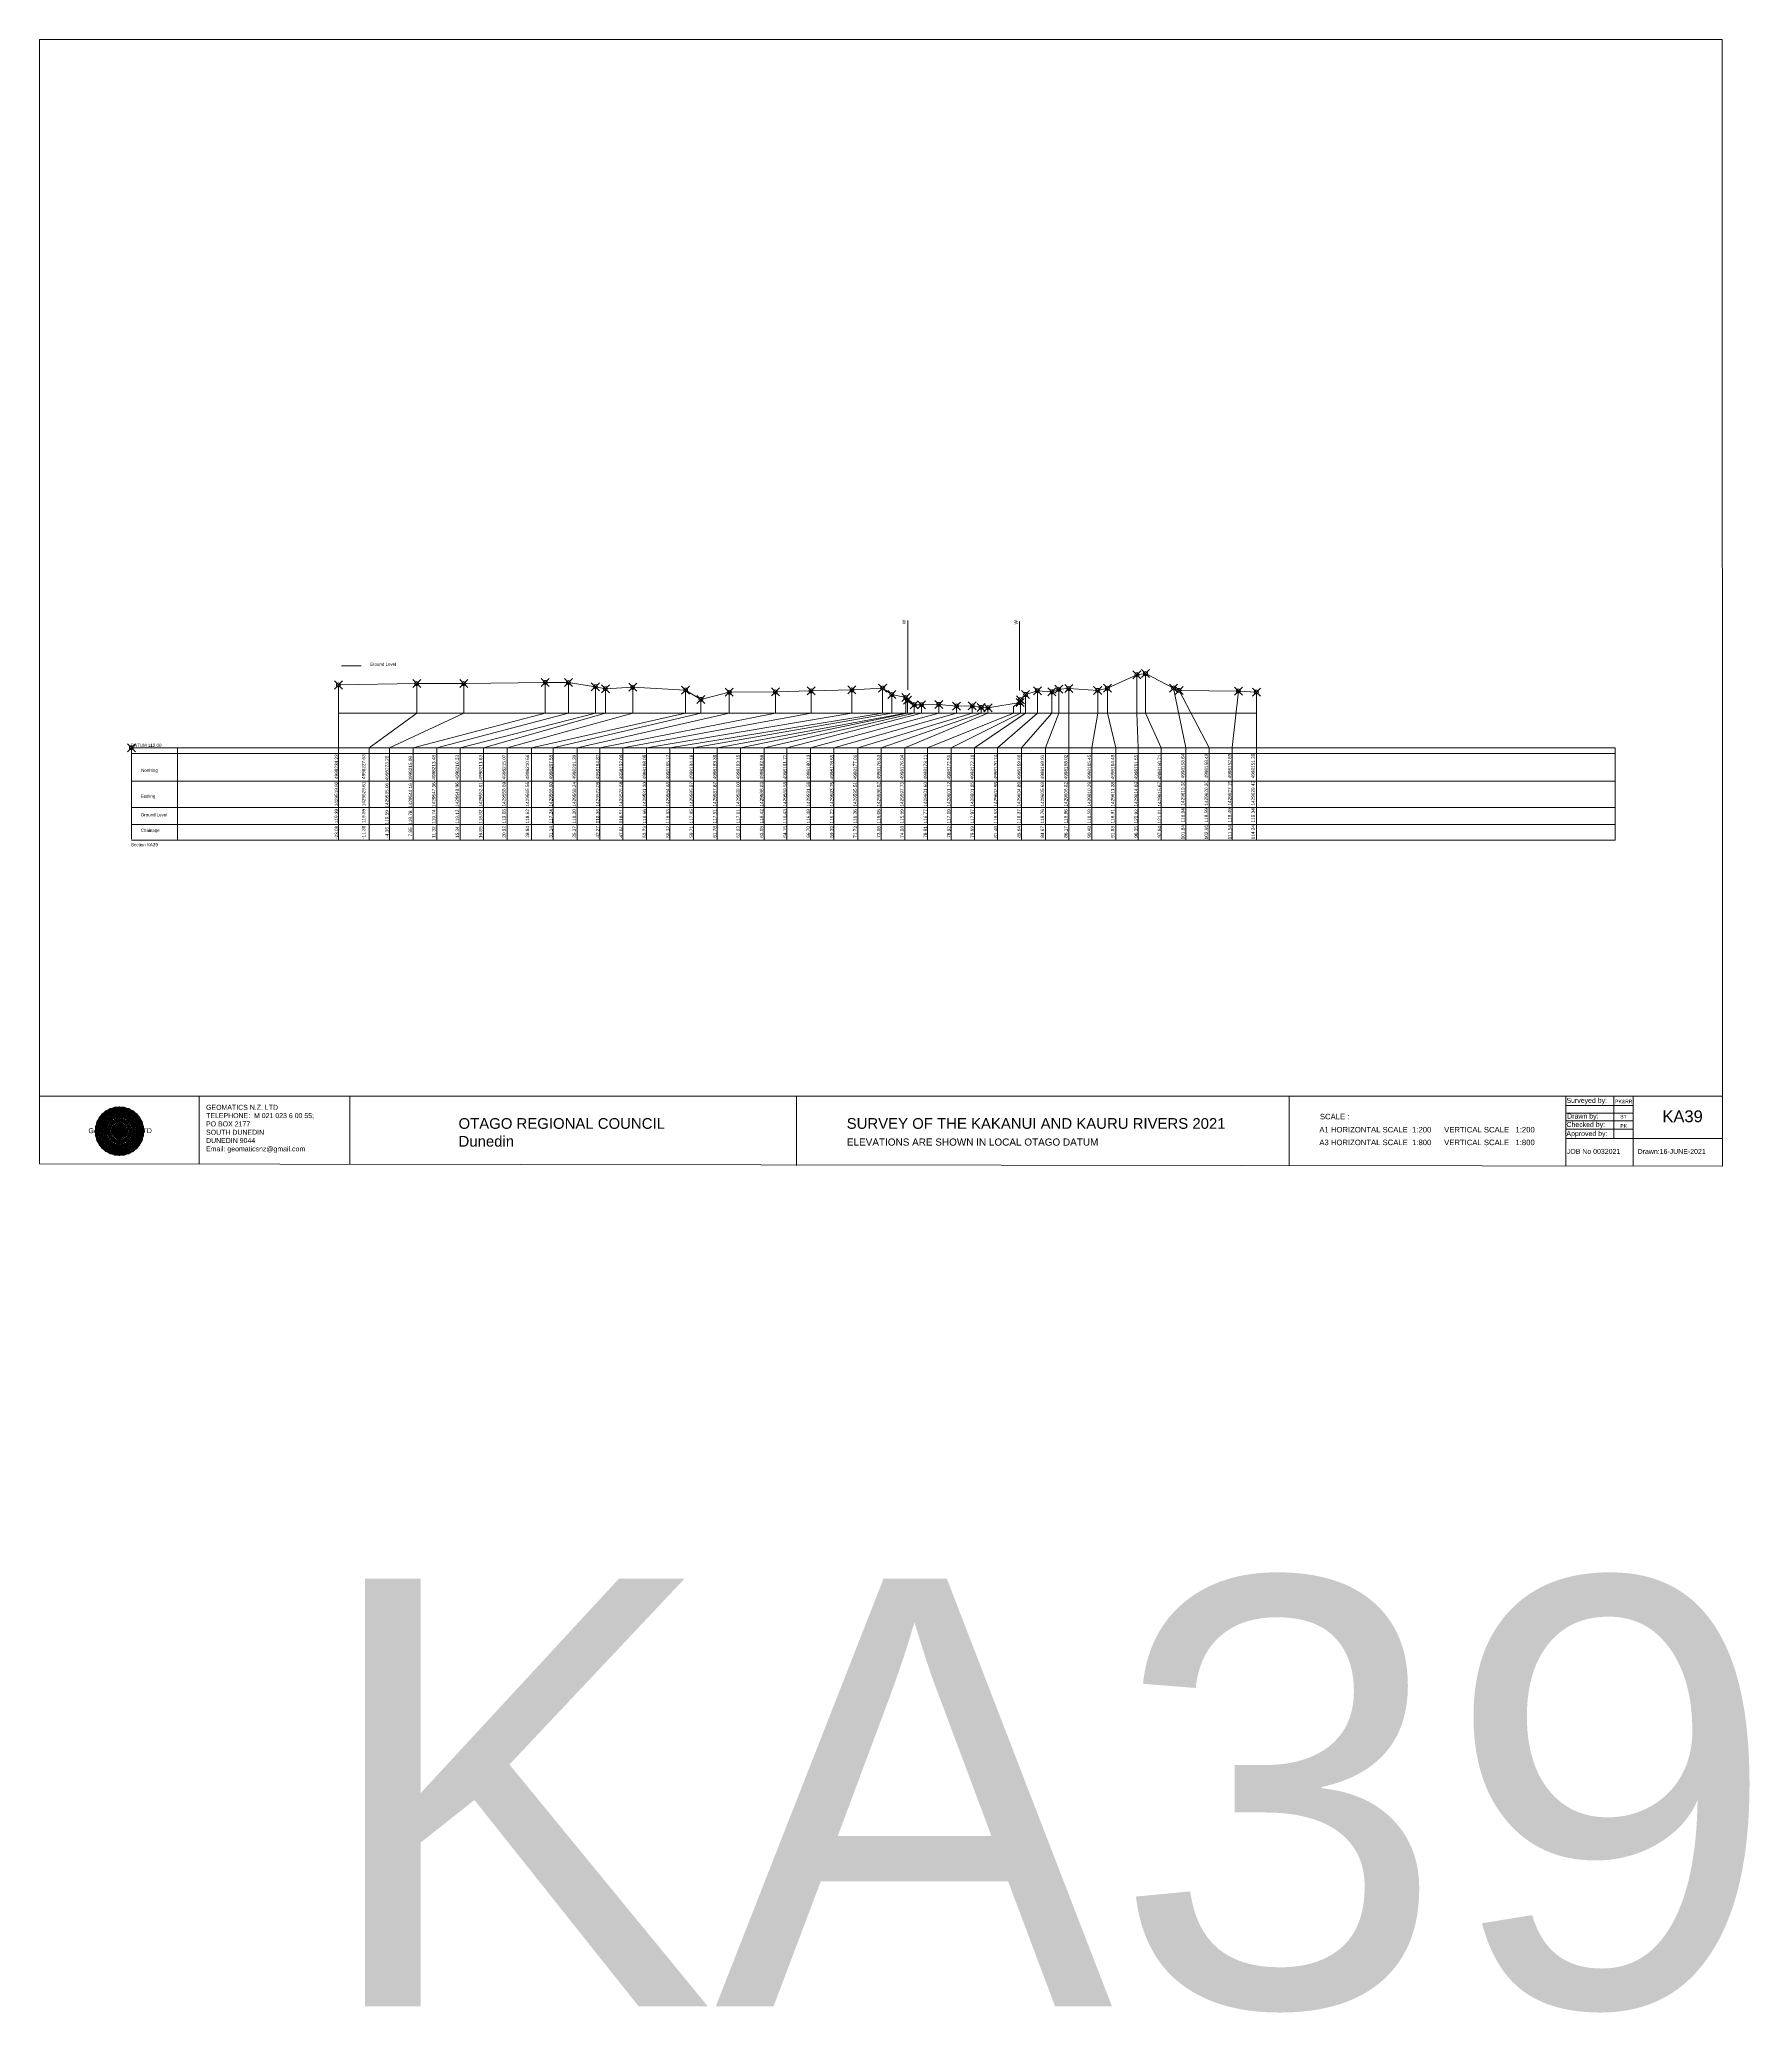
# Model space of a CAD drawing. Header units: millimetres. Extents: x -4102225 to 9709717, y -15023097 to 2258209.
# Drawn here: x 5932184 to 6187999, y -79225 to 215967 of the extents above; entities that cross this region are included whole.
import ezdxf

# ---------------------------------------------------------------- set-up
doc = ezdxf.new("R2010")
doc.units = ezdxf.units.MM
doc.header["$PDMODE"] = 35
doc.header["$PDSIZE"] = 600
doc.layers.get('0').update_dxf_attribs({"lineweight": 0})
doc.layers.add('geo', color=7, linetype='Continuous', lineweight=0)
doc.styles.get("Standard").update_dxf_attribs({"font": 'arial.ttf'})

# ---------------------------------------------------------------- blocks, each defined once
blk = doc.blocks.new('Geomatics_Circle_SPT')
at = {"layer": 'geo', "color": 2, "linetype": 'Continuous', "lineweight": 0}
for p, q in [((0, 25.2), (-25.2, 0)), ((-24.7, 4.9), (-4.9, 24.7)), ((-24.7, -4.9), (4.9, 24.7)), ((-9.7, 23.3), (-23.3, 9.6)), ((9.7, 23.3), (-23.3, -9.7)), ((-21, 14), (-14, 21)), ((-21, -14), (14, 21)), ((-14, 21), (21, -14)), ((23.3, -9.7), (-9.7, 23.3)), ((-4.9, 24.7), (24.7, -4.9)), ((25.2, 0), (0, 25.2)), ((4.9, 24.7), (24.7, 4.9)), ((23.3, 9.7), (9.7, 23.3)), ((14, 21), (21, 14)), ((4.9, -24.7), (-24.7, 4.9)), ((-24.7, 0), (0, -24.7)), ((-23.3, 9.7), (9.7, -23.3)), ((14, -21), (-21, 14)), ((0, 0), (-17.8, 17.8)), ((0, 0), (-17.8, -17.8)), ((21, 14), (-14, -21)), ((-9.7, -23.3), (23.3, 9.7)), ((24.7, 4.9), (-4.9, -24.7)), ((0, 0), (17.8, 17.8)), ((0, 0), (17.8, -17.8)), ((0, -24.8), (25.2, 0)), ((17.8, 18.1), (17.8, 18.1)), ((-4.9, -24.7), (-24.7, -4.9)), ((-23.3, -9.7), (-9.7, -23.3)), ((-14, -21), (-21, -14)), ((-17.8, -17.8), (-17.8, -17.8)), ((24.7, -4.9), (4.9, -24.7)), ((9.7, -23.3), (23.3, -9.7)), ((21, -14), (14, -21)), ((18.1, -17.8), (18.1, -17.8)), ((4.9, -24.7), (4.9, -24.7))]:
    blk.add_line(p, q, dxfattribs=at)
at = {"layer": 'geo', "color": 1, "linetype": 'Continuous', "lineweight": 0}
for p, q in [((-25.2, 0), (9.7, 23.3)), ((-25.2, 0), (-9.6, 23.3)), ((-4.9, 24.8), (-24.7, -4.9)), ((4.9, 24.7), (-24.7, 4.9)), ((14, 21), (-24.7, -4.9)), ((-14, 21), (-24.7, 4.9)), ((-23.3, 9.7), (0, 25.2)), ((-23.3, -9.6), (0, 25.2)), ((4.9, 24.8), (-21, -14)), ((-4.9, 24.7), (-21, 14)), ((14, 21), (-21, 14)), ((-14, 21), (-21, -14)), ((-17.8, 17.8), (9.7, 23.3)), ((-17.8, 17.8), (-9.6, 23.3)), ((-17.8, -17.8), (9.7, 23.3)), ((-17.8, -17.8), (-9.7, 23.3)), ((4.9, 24.7), (-14, 21)), ((-4.9, 24.7), (-14, -20.9)), ((0, 0), (-14, 21)), ((-14, 21), (-4.9, -24.7)), ((-14, 21), (-14, 21)), ((24.7, -4.9), (-14, 21)), ((21, 14), (-14, 21)), ((-9.8, 23.1), (-9.8, 23.1)), ((-9.7, 23.3), (0, 25.2)), ((-9.7, 23.3), (0, -25.2)), ((-9.7, -23.3), (0, 25.2)), ((-9.6, 23.3), (17.8, -17.8)), ((-9.6, 23.3), (25.2, 0)), ((-9.6, 23.3), (17.8, 17.8)), ((0, 0), (-4.9, 24.7)), ((-4.9, 24.7), (-4.9, 24.7)), ((21, -14), (-4.9, 24.7)), ((24.8, 4.9), (-4.9, 24.7)), ((14, 21), (-4.9, 24.7)), ((-0.2, 25.1), (-0.2, 25.1)), ((0, 25.2), (9.7, -23.3)), ((0, 25.2), (23.3, -9.7)), ((0, 25.2), (23.3, 9.7)), ((0, 25.2), (9.7, 23.3)), ((0, 0), (4.9, 24.7)), ((0, -25.2), (9.7, 23.3)), ((0, 0), (14, 21)), ((21, 14), (4.9, 24.8)), ((14, -21), (4.9, 24.7)), ((24.7, -4.9), (4.9, 24.7)), ((4.9, 24.7), (4.9, 24.7)), ((4.9, -24.7), (14, 21)), ((9.4, 23.3), (9.4, 23.3)), ((9.7, 23.3), (17.8, -17.8)), ((9.7, 23.3), (25.2, 0)), ((9.7, 23.3), (17.8, 17.9)), ((21, -14), (14, 21)), ((24.7, 4.9), (14, 21)), ((14, 21), (14, 21)), ((-25.2, 0), (23.3, 9.7)), ((-25.2, 0), (-23.3, 9.7)), ((-23.3, -9.7), (-25.2, 0)), ((-9.6, -23.3), (-25.2, 0)), ((9.7, -23.3), (-25.2, 0)), ((21, 14), (-24.7, 4.9)), ((-21, 14), (-24.7, -4.9)), ((0, 0), (-24.7, 4.9)), ((-24.7, 4.9), (-21, -14)), ((-24.7, 4.9), (-4.9, -24.7)), ((-24.7, 4.9), (14, -21)), ((-24.7, 4.9), (-24.7, 4.9)), ((0, 0), (-24.7, -4.9)), ((-23.3, -9.6), (17.8, 17.8)), ((-23.3, 9.7), (-17.8, 17.9)), ((-23.3, -9.6), (-17.8, 17.9)), ((-23.3, 9.7), (17.8, 17.8)), ((-17.8, -17.8), (-23.3, 9.7)), ((0, -25.2), (-23.3, 9.7)), ((-23.3, 9.7), (17.8, -17.8)), ((-23.3, 9.7), (25.2, 0)), ((-23.3, 9.4), (-23.3, 9.4)), ((-23.3, -9.7), (25.2, 0)), ((0, 0), (-21, 14)), ((-21, 14), (-14, -21)), ((-21, 14), (4.9, -24.7)), ((-21, 14), (-21, 14)), ((24.7, 4.9), (-21, 14)), ((0, 0), (-21, -14)), ((-17.9, 17.6), (-17.9, 17.6)), ((-9.7, -23.3), (-17.8, 17.8)), ((-17.8, 17.8), (9.7, -23.3)), ((-17.8, 17.8), (23.3, -9.6)), ((-17.8, 17.8), (23.3, 9.7)), ((-17.8, -17.8), (23.3, 9.7)), ((-14, -21), (24.7, 4.9)), ((0, 0), (-14, -21)), ((-9.6, -23.3), (17.8, 17.9)), ((25.2, 0), (-9.6, -23.3)), ((-4.9, -24.7), (21, 14)), ((0, 0), (-4.9, -24.7)), ((0, 0), (21, 14)), ((23.3, 9.7), (0, -25.2)), ((0, 0), (24.8, 4.9)), ((0, 0), (4.9, -24.7)), ((0, 0), (14, -21)), ((0, 0), (21, -14)), ((0, 0), (24.8, -4.9)), ((4.9, -24.7), (24.7, 4.9)), ((17.8, 17.8), (9.7, -23.3)), ((25.2, 0), (9.7, -23.3)), ((14, -21), (21, 14)), ((17.6, 17.9), (17.6, 17.9)), ((17.8, 17.8), (23.3, -9.7)), ((17.8, 17.8), (23.3, 9.7)), ((23.3, 9.7), (17.8, -17.8)), ((24.7, -4.9), (21, 14)), ((21, 14), (21, 14)), ((21, -14), (24.7, 4.9)), ((23.1, 9.8), (23.1, 9.8)), ((23.3, 9.7), (25.2, 0)), ((25.2, 0), (23.3, -9.6)), ((24.7, 4.9), (24.7, 4.9)), ((25.1, 0.2), (25.1, 0.2)), ((-25.2, 0), (23.3, -9.7)), ((-25.1, -0.2), (-25.1, -0.2)), ((-24.7, -4.9), (-24.7, -4.9)), ((-24.7, -4.9), (-14, -21)), ((-24.7, -4.9), (4.9, -24.7)), ((-24.7, -4.9), (21, -14)), ((-17.8, -17.8), (-23.3, -9.7)), ((0, -25.2), (-23.3, -9.6)), ((17.8, -17.8), (-23.3, -9.6)), ((-23.1, -9.8), (-23.1, -9.8)), ((-21, -14), (24.7, -4.9)), ((-21, -14), (-21, -14)), ((-21, -14), (-4.9, -24.7)), ((-21, -14), (14, -21)), ((23.3, -9.7), (-17.8, -17.8)), ((-9.6, -23.3), (-17.8, -17.8)), ((9.7, -23.3), (-17.8, -17.8)), ((-17.6, -17.9), (-17.6, -17.9)), ((-14, -21), (21, -14)), ((17.8, -17.8), (-9.7, -23.3)), ((-4.9, -24.7), (24.7, -4.9)), ((23.3, -9.6), (0, -25.2)), ((4.9, -24.7), (21, -14)), ((17.8, -17.8), (9.7, -23.3)), ((14, -21), (24.7, -4.9)), ((23.3, -9.6), (17.8, -17.8)), ((17.9, -17.6), (17.9, -17.6)), ((21, -14), (21, -14)), ((23.3, -9.4), (23.3, -9.4)), ((24.7, -4.9), (24.7, -4.9)), ((-14, -21), (-14, -21)), ((-14, -21), (4.9, -24.7)), ((0, -25.2), (-9.7, -23.3)), ((-9.4, -23.3), (-9.4, -23.3)), ((-4.9, -24.7), (14, -21)), ((-4.9, -24.7), (-4.9, -24.7)), ((9.7, -23.3), (0, -25.2)), ((0.2, -25.1), (0.2, -25.1)), ((4.9, -24.7), (4.9, -24.7)), ((9.8, -23.1), (9.8, -23.1)), ((14, -21), (14, -21))]:
    blk.add_line(p, q, dxfattribs=at)
at = {"layer": 'geo', "color": 114, "linetype": 'Continuous', "lineweight": 0}
for p, q in [((-24.7, 4.9), (14, 21)), ((9.7, 23.3), (-23.3, 9.7)), ((-20.9, 14), (4.9, 24.7)), ((0, 25.2), (-17.8, 17.8)), ((-14, 21), (-4.9, 24.7)), ((4.9, -24.7), (-14, 21)), ((0, 0), (-9.7, 23.3)), ((-4.9, 24.7), (14, -21)), ((17.8, -17.8), (0, 25.2)), ((0, 0), (9.7, 23.3)), ((4.9, 24.7), (21, -14)), ((23.3, -9.7), (9.7, 23.3)), ((14, 21), (24.7, -4.9)), ((17.9, 17.8), (-25.2, 0)), ((-24.7, -4.9), (21, 14)), ((-14, -21), (-24.7, 4.9)), ((0, 0), (-23.3, 9.7)), ((-23.3, 9.7), (-9.7, -23.3)), ((0, 0), (-23.3, -9.7)), ((-4.9, -24.7), (-21, 14)), ((24.8, 4.9), (-20.9, -14)), ((-17.8, 17.8), (0, -25.2)), ((0, 0), (-9.7, -23.3)), ((0, 0), (23.3, 9.7)), ((0, 0), (9.7, -23.3)), ((0, 0), (23.3, -9.7)), ((25.2, 0), (17.8, 17.8)), ((21, 14), (24.7, 4.9)), ((-25.2, 0), (-17.8, -17.8)), ((-21, -14), (-24.7, -4.9)), ((-17.8, -17.8), (25.2, 0)), ((24.8, -4.9), (-14, -21)), ((-9.6, -23.3), (23.3, -9.7)), ((21, -14), (-4.9, -24.8)), ((0, -25.2), (17.9, -17.8)), ((14, -21), (4.9, -24.8))]:
    blk.add_line(p, q, dxfattribs=at)
at = {"layer": 'geo', "color": 250, "linetype": 'Continuous', "lineweight": 0}
for p, q in [((-14, 21), (-14, 21)), ((14, 21), (-14, 21)), ((-14, 20.9), (-14, -21)), ((-9.7, 23.3), (9.7, 23.3)), ((-9.7, -23.3), (-9.7, 23.3)), ((-4.9, 24.7), (4.9, 24.7)), ((-4.9, 24.7), (-4.9, -24.7)), ((0, 0), (0, 25.2)), ((4.9, 24.7), (4.9, -24.7)), ((9.7, -23.3), (9.7, 23.3)), ((14, 21), (14, -21)), ((0, 0), (-25.2, 0)), ((24.7, 4.9), (-24.7, 4.9)), ((-24.7, 4.9), (-24.7, -4.9)), ((-23.3, 9.7), (23.3, 9.7)), ((-23.3, 9.7), (-23.3, 9.7)), ((-23.3, -9.7), (-23.3, 9.7)), ((21, 14), (-21, 14)), ((-21, 14), (-21, -14)), ((-17.8, 17.8), (17.8, 17.8)), ((-17.8, -17.8), (-17.8, 17.8)), ((0, 0), (0, -25.2)), ((0, 0), (25.2, 0)), ((17.8, -17.8), (17.8, 17.8)), ((21, 14), (21, 14)), ((21, -14), (21, 14)), ((23.3, 9.7), (23.3, -9.7)), ((24.7, 4.9), (24.7, 4.9)), ((24.7, -4.9), (24.7, 4.9)), ((-24.7, -4.9), (24.7, -4.9)), ((23.3, -9.7), (-23.3, -9.7)), ((-21, -14), (21, -14)), ((17.8, -17.8), (-17.8, -17.8)), ((-14, -21), (14, -21)), ((9.7, -23.3), (-9.7, -23.3)), ((-4.9, -24.7), (4.9, -24.7))]:
    blk.add_line(p, q, dxfattribs=at)
blk = doc.blocks.new('GeomaticsNZ TITLE BLOCK')
at = {"color": 7, "linetype": 'Continuous', "lineweight": 0}
for p, q in [((0, 94.9), (0, 1579.2)), ((0, 1579.2), (2363.4, 1579.2)), ((2363.4, 1579.2), (2364, 94.9)), ((2364, 94.9), (0, 94.9)), ((0, 94.9), (0, 0)), ((15.9, 94.9), (2364, 94.9)), ((224.3, 95.2), (224.3, -0.3)), ((2364, 94.9), (382.6, 94.9)), ((435.8, 95.2), (435.8, -0.7)), ((1063.4, 94.9), (1063.4, -2.4)), ((1755.4, 94.9), (1755.4, -2.6)), ((2143.9, 94.9), (2143.7, -3)), ((2211.5, 94.9), (2211.5, 36.1)), ((2238.6, 94.8), (2238.6, -3.2)), ((2364, -3.5), (2364, 94.9)), ((2143.6, 60.4), (2238.6, 60.4)), ((2143.9, 81.9), (2238.6, 81.7)), ((2143.9, 71), (2238.6, 71)), ((2143.8, 48.6), (2238.6, 48.6)), ((2143.8, 35.4), (2364, 35.3)), ((0, 0), (2364, -3.5))]:
    blk.add_line(p, q, dxfattribs=at)
at = {"color": 7, "linetype": 'Continuous', "lineweight": 0, "xscale": 1.36, "yscale": 1.36, "zscale": 1.36}
blk.add_blockref('Geomatics_Circle_SPT', (112.4, 45.7), dxfattribs=at)
at = {"color": 7, "linetype": 'Continuous', "lineweight": 0}
for s, p in [('PK&RR', (2213.2, 84.8)), ('ST', (2220.3, 63.6)), ('PK', (2220.4, 50.6))]:
    blk.add_text(s, height=5, dxfattribs=at).set_placement(p)
at = {"color": 7, "linetype": 'Continuous', "lineweight": 0, "attachment_point": 1}
for s, width, heights, insert, char_height in [('{\\C256;Surveyed by:}', 3535.727, [0], (2144.7, 92.4), 7), ('{\\C256;GEOMATICS N.Z. LTD                   \\PTELEPHONE:  M 021 023 6 00 55;\\PPO BOX 2177\\PSOUTH DUNEDIN\\PDUNEDIN 9044\\PEmail: geomaticsnz@gmail.com}', 3535.727, [94.7], (234, 82.7), 7), ('{\\C256;OTAGO REGIONAL COUNCIL\\PDunedin}', 3535.727, [0], (588.6, 64), 15), ('{\\C256;SURVEY OF THE KAKANUI AND KAURU RIVERS 2021}', 3535.727, [0], (1133.8, 64), 15), ('{\\C256;Checked by:}', 3535.727, [0], (2144.7, 58.6), 7), ('{\\C256;Drawn by:}', 3535.727, [0], (2145.8, 70.4), 7), ('{\\C256;Geomatics N.Z. LTD                   }', 125.079, [15.8], (68.8, 49.9), 7), ('{\\C256;ELEVATIONS ARE SHOWN IN LOCAL OTAGO DATUM}', 3535.727, [0], (1134.1, 35.4), 10), ('{\\C256;Approved by:}', 3535.727, [0], (2144.7, 45.9), 7), ('{\\C256;JOB No 0032021}', 3535.727, [0], (2145.3, 20.8), 7), ('{\\C256;Drawn:16-JUNE-2021}', 3535.727, [0], (2244.7, 20.7), 7)]:
    blk.add_mtext_dynamic_manual_height_columns(s, width=width, gutter_width=159, heights=heights, dxfattribs=dict(at, insert=insert, char_height=char_height))

msp = doc.modelspace()

# ---------------------------------------------------------------- linework, layer by layer
at = {"lineweight": 0}
for p, q in [((6062062.149, 118681.214), (6062062.149, 129039.851)), ((6078795.686, 118545.44), (6078795.686, 128904.078)), ((6097638.926, 121106), (6097638.926, 115149.412)), ((5976914.446, 119389), (5976914.446, 96175.74)), ((5988620.852, 119590), (5988620.852, 115149.412)), ((5995643.852, 119590), (5995643.852, 115149.412)), ((6007846.073, 119781), (6007846.073, 115149.412)), ((6011320.87, 119741), (6011320.87, 115149.412)), ((6015338.511, 119121), (6015338.511, 115149.412)), ((6016853.35, 118821), (6016853.35, 115149.412)), ((6020924.708, 119061), (6020924.708, 115149.412)), ((6028835.935, 118622), (6028835.935, 115149.412)), ((6035367.771, 118302), (6035367.771, 115149.412)), ((6042268.416, 118363), (6042268.416, 115149.412)), ((6047607.356, 118513), (6047607.356, 115149.412)), ((6053727.709, 118663), (6053727.709, 115149.412)), ((6058320.6, 118934), (6058320.6, 115149.412)), ((6081464.645, 118525), (6081464.645, 115149.412)), ((6083637.158, 118365), (6083637.158, 115149.412)), ((6084667.511, 118755), (6084667.511, 115149.412)), ((6086166.664, 118855), (6086166.664, 115149.412)), ((6090484.114, 118576), (6090484.114, 115149.412)), ((6091933.297, 118906), (6091933.297, 115149.412)), ((6096349.791, 120916), (6096349.791, 115149.412)), ((6101841.487, 118936), (6103696.554, 110000)), ((6102664.337, 118586), (6107181.972, 110000)), ((6111542.978, 118487), (6110608.709, 110060.76)), ((6114235.358, 118337), (6114235.358, 96175.74)), ((5976914.446, 115149.412), (6114235.358, 115149.412)), ((5988620.852, 115149.412), (5981493.904, 110000)), ((5995643.852, 115149.412), (5984566.581, 110000)), ((6007846.073, 115149.412), (5988075.677, 110000)), ((6011320.87, 115149.412), (5991612.41, 110000)), ((6015338.511, 115149.412), (5995093.948, 110000)), ((6016853.35, 115149.412), (5998630.681, 110000)), ((6020924.708, 115149.412), (6002167.415, 110000)), ((6028835.935, 115149.412), (6005787.061, 110000)), ((6031139.681, 115149.412), (6009030.155, 110000)), ((6035367.771, 115149.412), (6012636.972, 110000)), ((6042268.416, 115149.412), (6015994.181, 110000)), ((6047607.356, 115149.412), (6019465.74, 110000)), ((6053727.709, 115149.412), (6022994.713, 110000)), ((6058320.6, 115149.412), (6026464.847, 110000)), ((6059708.324, 115149.412), (6030021.14, 110000)), ((6031139.681, 117242), (6031139.681, 115149.412)), ((6061779.031, 115149.412), (6033564.684, 110000)), ((6063045.178, 115149.412), (6040572.185, 110000)), ((6064150.079, 115149.412), (6043999.24, 110000)), ((6066704.478, 115149.412), (6047521.244, 110000)), ((6069388.188, 115149.412), (6051018.223, 110000)), ((6071727.427, 115149.412), (6054594.631, 110000)), ((6073055.222, 115149.412), (6058119.011, 110000)), ((6059708.324, 117954), (6059708.324, 115149.412)), ((6074077.005, 115149.412), (6061636.976, 110000)), ((6061779.031, 117514), (6061779.031, 115149.412)), ((6062027.25, 117114), (6062027.25, 115149.412)), ((6063045.178, 116424), (6063045.178, 115149.412)), ((6064150.079, 116434), (6064150.079, 115149.412)), ((6066704.478, 116484), (6066704.478, 115149.412)), ((6069388.188, 116224), (6069388.188, 115149.412)), ((6071727.427, 116264), (6071727.427, 115149.412)), ((6071727.427, 116264), (6071727.427, 115149.412)), ((6079691.586, 115149.412), (6072046.904, 110000)), ((6073055.222, 116045), (6073055.222, 115149.412)), ((6074077.005, 115985), (6074077.005, 115149.412)), ((6081464.645, 115149.412), (6075516.642, 110000)), ((6083637.158, 115149.412), (6079075.469, 110000)), ((6079691.586, 117965), (6079691.586, 115149.412)), ((6084667.511, 115149.412), (6082699.867, 110000)), ((6086166.664, 115149.412), (6086166.664, 110000)), ((6090484.114, 115149.412), (6089624.455, 110000)), ((6091933.297, 115149.412), (6093211.237, 110000)), ((6096349.791, 115149.412), (6096550.152, 110000)), ((6097638.926, 115149.412), (6100006.191, 110000)), ((5945943.323, 110000), (5945943.323, 96302.518)), ((5945943.323, 110000), (6167918.247, 110000)), ((5952845.665, 110000), (5952845.665, 96175.74)), ((5981493.904, 96175.74), (5981493.904, 110000)), ((5984566.581, 96175.74), (5984566.581, 110000)), ((5988075.677, 96175.74), (5988075.677, 110000)), ((5991612.41, 96175.74), (5991612.41, 110000)), ((5995093.948, 96175.74), (5995093.948, 110000)), ((5998630.681, 96175.74), (5998630.681, 110000)), ((6002167.415, 96175.74), (6002167.415, 110000)), ((6005787.061, 96175.74), (6005787.061, 110000)), ((6009030.155, 96175.74), (6009030.155, 110000)), ((6012636.972, 96175.74), (6012636.972, 110000)), ((6015994.181, 96175.74), (6015994.181, 110000)), ((6019465.74, 96175.74), (6019465.74, 110000)), ((6022994.713, 96175.74), (6022994.713, 110000)), ((6026464.847, 96175.74), (6026464.847, 110000)), ((6030021.14, 96175.74), (6030021.14, 110000)), ((6033564.684, 96175.74), (6033564.684, 110000)), ((6037060.793, 96175.74), (6037060.793, 110000)), ((6040572.185, 96175.74), (6040572.185, 110000)), ((6043999.24, 96175.74), (6043999.24, 110000)), ((6047521.244, 96175.74), (6047521.244, 110000)), ((6051018.223, 96175.74), (6051018.223, 110000)), ((6054594.631, 96175.74), (6054594.631, 110000)), ((6058119.011, 96175.74), (6058119.011, 110000)), ((6061636.976, 96175.74), (6061636.976, 110000)), ((6065051.281, 96175.74), (6065051.281, 110000)), ((6068555.626, 96175.74), (6068555.626, 110000)), ((6072046.904, 96175.74), (6072046.904, 110000)), ((6075516.642, 96175.74), (6075516.642, 110000)), ((6079075.469, 96175.74), (6079075.469, 110000)), ((6082699.867, 96175.74), (6082699.867, 110000)), ((6086177.445, 96175.74), (6086177.445, 110000)), ((6089624.455, 96175.74), (6089624.455, 110000)), ((6093211.237, 96175.74), (6093211.237, 110000)), ((6096550.152, 96175.74), (6096550.152, 110000)), ((6100006.191, 96175.74), (6100006.191, 110000)), ((6103696.554, 96175.74), (6103696.554, 110000)), ((6107181.972, 96175.74), (6107181.972, 110000)), ((6110608.709, 96175.74), (6110608.709, 110000)), ((6167918.247, 110000), (6167918.247, 96175.74)), ((5945943.323, 109153.568), (6167918.247, 109153.568)), ((5945943.323, 105002.084), (6167918.247, 105002.084)), ((5945943.323, 101057.129), (6167918.247, 101057.129)), ((5945943.323, 98496.958), (6167918.247, 98496.958)), ((5945943.323, 96175.74), (6167918.247, 96175.74))]:
    msp.add_line(p, q, dxfattribs=at)
at = {"color": 1, "lineweight": 0}
msp.add_line((5977382.036, 122252.485), (5980288.767, 122252.485), dxfattribs=at)
msp.add_lwpolyline([(5976914.446, 119389), (5988620.852, 119590), (5995643.852, 119590), (6007846.073, 119781), (6011320.87, 119741), (6015338.511, 119121), (6015338.511, 119121), (6016853.35, 118821), (6020924.708, 119061), (6028835.935, 118622), (6031139.681, 117242), (6035367.771, 118302), (6042268.416, 118363), (6047607.356, 118513), (6053727.709, 118663), (6058320.6, 118934), (6059708.324, 117954), (6061779.031, 117514), (6062027.25, 117114), (6063045.178, 116424), (6064150.079, 116434), (6066704.478, 116484), (6069388.188, 116224), (6071727.427, 116264), (6073055.222, 116045), (6074077.005, 115985), (6078913.101, 116765), (6078917.302, 117185), (6079691.586, 117965), (6081464.645, 118525), (6083637.158, 118365), (6084667.511, 118755), (6086166.664, 118855), (6090484.114, 118576), (6091933.297, 118906), (6096349.791, 120916), (6097638.926, 121106), (6101841.487, 118936), (6102664.337, 118586), (6111542.978, 118487), (6114235.358, 118337)], dxfattribs=at)
at = {"lineweight": 0}
for points in [[(6062027.25, 115149.412), (6037060.793, 110000)], [(6078913.101, 116765), (6077901.626, 116160.355), (6077901.626, 115149.412), (6065051.281, 110000)], [(6078917.302, 117185), (6078917.302, 115149.412), (6068555.626, 110000)]]:
    msp.add_lwpolyline(points, dxfattribs=at)
for p in [(6096349.791, 120916), (6097638.926, 121106), (5976914.446, 119389), (5988620.852, 119590), (5995643.852, 119590), (6007846.073, 119781), (6011320.87, 119741), (6015338.511, 119121), (6016853.35, 118821), (6020924.708, 119061), (6028835.935, 118622), (6035367.771, 118302), (6042268.416, 118363), (6047607.356, 118513), (6053727.709, 118663), (6058320.6, 118934), (6059708.324, 117954), (6061779.031, 117514), (6079691.586, 117965), (6081464.645, 118525), (6083637.158, 118365), (6084667.511, 118755), (6086166.664, 118855), (6090484.114, 118576), (6091933.297, 118906), (6101841.487, 118936), (6102664.337, 118586), (6111542.978, 118487), (6114235.358, 118337), (6031139.681, 117242), (6062027.25, 117114), (6063045.178, 116424), (6064150.079, 116434), (6066704.478, 116484), (6069388.188, 116224), (6071727.427, 116264), (6073055.222, 116045), (6074077.005, 115985), (6078913.101, 116765), (6078917.302, 117185), (5945943.323, 110000), (5945943.323, 110000)]:
    msp.add_point(p, dxfattribs=at)

# ---------------------------------------------------------------- block references
at = {"color": 7, "lineweight": 0, "xscale": 106.5053773992074, "yscale": 106.5053773992074, "zscale": 106.5053773992074}
msp.add_blockref('GeomaticsNZ TITLE BLOCK', (5932184.311, 47770.304), dxfattribs=at)

# ---------------------------------------------------------------- texts
at = {"lineweight": 0}
for s, height, p in [('Ground Level', 473.07414, (5981574.368, 122252.485)), ('DATUM 110.00', 473.07414, (5945876.386, 110135.982)), ('Northing', 473.0741, (5947387.39, 106387.343)), ('Easting', 473.0741, (5947318.506, 102527.941)), ('Ground Level', 473.07414, (5947335.609, 99738.63)), ('Chainage', 473.0741, (5947337.868, 97414.494)), ('Section KA39', 473.07414, (5945876.375, 95257.825))]:
    msp.add_text(s, height=height, dxfattribs=at).set_placement(p)
for s, p in [(' -23.09  119.39  1429519.92  4998234.23', (5976850.516, 96153.571)), (' -11.38  119.59  1429529.61  4998227.63', (5980918.397, 96153.571)), ('  -4.36  119.59  1429535.06  4998223.20', (5984420.302, 96153.571)), ('   7.85  119.78  1429544.16  4998215.09', (5987922.207, 96142.657)), ('  11.32  119.74  1429547.36  4998213.48', (5991423.771, 96099.683)), ('  15.34  119.12  1429549.96  4998210.33', (5994925.676, 96099.683)), ('  16.85  118.82  1429552.81  4998211.63', (5998427.581, 96099.683)), ('  20.92  119.06  1429558.69  4998215.07', (6001929.487, 96155.276)), ('  28.84  118.62  1429565.55  4998210.56', (6005431.051, 96155.276)), ('  31.14  117.24  1429566.80  4998207.55', (6008932.615, 96146.409)), ('  35.37  118.30  1429568.24  4998201.39', (6012434.52, 96146.409)), ('  42.27  118.36  1429572.09  4998194.87', (6015936.425, 96166.872)), ('  47.61  118.51  1429576.68  4998192.09', (6019438.33, 96166.872)), ('  53.73  118.66  1429581.30  4998188.05', (6022939.894, 96146.75)), ('  58.32  118.93  1429584.88  4998185.17', (6026441.799, 96146.75)), ('  59.71  117.95  1429585.87  4998184.18', (6029943.704, 96146.75)), ('  61.78  117.51  1429587.87  4998183.39', (6033445.268, 96149.478)), ('  62.03  117.11  1429588.00  4998183.15', (6036947.173, 96149.478)), ('  63.05  116.42  1429588.83  4998182.56', (6040449.078, 96149.478)), ('  64.15  116.43  1429589.58  4998181.72', (6043950.984, 96149.478)), ('  66.70  116.48  1429591.58  4998180.13', (6047452.889, 96149.478)), ('  69.39  116.22  1429593.75  4998178.55', (6050954.794, 96149.478)), ('  71.73  116.26  1429595.51  4998177.00', (6054456.699, 96142.657)), ('  73.06  116.05  1429596.82  4998176.53', (6057958.604, 96142.657)), ('  74.08  115.99  1429597.73  4998176.04', (6061460.509, 96142.657)), ('  78.91  116.77  1429601.60  4998173.11', (6064962.414, 96142.657)), ('  78.92  117.19  1429601.12  4998172.50', (6068464.319, 96142.657)), ('  79.69  117.97  1429601.85  4998172.18', (6071965.883, 96142.657)), ('  81.46  118.53  1429602.98  4998170.74', (6075467.447, 96147.432)), ('  83.64  118.37  1429604.89  4998169.66', (6078969.352, 96147.432)), ('  84.67  118.76  1429605.69  4998169.01', (6082471.258, 96147.432)), ('  86.17  118.86  1429606.82  4998168.02', (6085972.822, 96147.432)), ('  90.48  118.58  1429610.29  4998165.45', (6089474.386, 96146.75)), ('  91.93  118.91  1429611.38  4998164.49', (6092975.95, 96146.75)), ('  96.35  120.92  1429614.69  4998161.55', (6096477.855, 96146.75)), ('  97.64  121.11  1429615.67  4998160.71', (6099979.76, 96146.75)), (' 101.84  118.94  1429619.38  4998158.64', (6103481.324, 96099.683)), (' 102.66  118.59  1429620.30  4998158.49', (6106983.229, 96099.683)), (' 111.54  118.49  1429627.15  4998152.83', (6110485.134, 96099.683)), (' 114.24  118.34  1429629.43  4998151.38', (6113987.039, 96099.683))]:
    msp.add_text(s, height=500, rotation=90, dxfattribs=at).set_placement(p)
at = {"color": 7, "lineweight": 0}
for s, height, p in [('A1 HORIZONTAL SCALE  1:200      VERTICAL SCALE   1:200 ', 823.57462, (6123644, 52447.4)), ('SCALE :  ', 823.5746, (6123725.971, 54408.254)), ('KA39', 1764.8028, (6174972.139, 53977.584)), ('A3 HORIZONTAL SCALE  1:800      VERTICAL SCALE   1:800', 823.57462, (6123644, 50544.144)), ('KA39', 63996.9987, (5973552.378, -78316.506))]:
    msp.add_text(s, height=height, dxfattribs=at).set_placement(p)
at = {"lineweight": 0, "char_height": 500, "attachment_point": 1, "rotation": 90}
for insert in [(6061274.362, 128498.015), (6078007.9, 128444.055)]:
    msp.add_mtext_dynamic_manual_height_columns('W', width=4277.92851, gutter_width=12.5, heights=[0], dxfattribs=dict(at, insert=insert))

doc.saveas('drawing.dxf')
